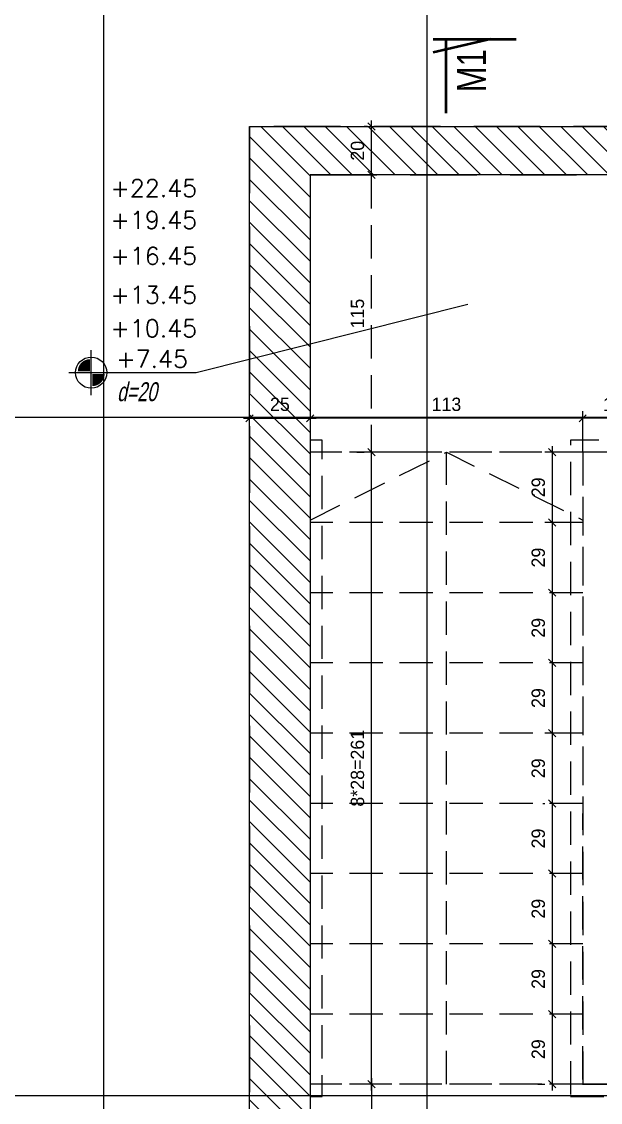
# Model space of a CAD drawing. Header units: inches. Extents: x -5298 to 11252, y 8210 to 22495.
# Drawn here: x 9945.5 to 10184.4, y 11790.5 to 12236.8 of the extents above; entities that cross this region are included whole.
import ezdxf
from ezdxf.enums import TextEntityAlignment as Align

# ---------------------------------------------------------------- set-up
doc = ezdxf.new("R2010")
doc.units = ezdxf.units.IN
doc.header["$LTSCALE"] = 55
doc.header["$MEASUREMENT"] = 0
doc.linetypes.add('DASHED2', pattern=[0.375, 0.25, -0.125])
doc.linetypes.add('HIDDEN', pattern=[0.375, 0.25, -0.125])
doc.layers.get('Defpoints').update_dxf_attribs({"color": 40})
for name, color, linetype in [('BEAM', 3, 'Continuous'), ('D7', 2, 'Continuous'), ('dim-50-v', 2, 'Continuous'), ('ENG_beton nifsak', 4, 'Continuous'), ('ENG_beton ole', 3, 'DASHED2'), ('HATCH', 8, 'Continuous'), ('otm', 3, 'Continuous'), ('V', 1, 'Continuous')]:
    doc.layers.add(name, color=color, linetype=linetype)
doc.layers.add('W', color=1, linetype='Continuous', lineweight=50)
doc.styles.add('AA', font='hebtxt', dxfattribs={"width": 0.8, "oblique": 8})
doc.styles.add('AD', font='oron')
doc.styles.add('HEBTXT', font='hebtxt-weld.shx')
doc.styles.add('ROMANS', font='romans')
doc.dimstyles.new('25', dxfattribs={"dimtxt": 5.5, "dimasz": 3, "dimexe": 3, "dimexo": 6, "dimgap": 3, "dimtad": 1, "dimdec": 0, "dimrnd": 0.5, "dimtxsty": 'HEBTXT', "dimblk1": 'OBLIQUE', "dimblk2": 'OBLIQUE', "dimsah": 1, "dimcen": 1, "dimdle": 2.5, "dimclre": 9, "dimclrt": 3, "dimazin": 3, "dimtfac": 1, "dimtdec": 0, "dimtix": 1, "dimtmove": 2, "dimatfit": 3, "dimldrblk": 'OBLIQUE'})

# ---------------------------------------------------------------- blocks, each defined once
blk = doc.blocks.new('_OBLIQUE')
at = {"color": 0, "linetype": 'ByBlock'}
blk.add_line((-0.5, -0.5), (0.5, 0.5), dxfattribs=at)
blk = doc.blocks.new('*D261')
at = {"layer": 'Defpoints', "color": 0, "linetype": 'Continuous', "transparency": 16777216}
for p in [(10089.9, 12058.99, 0), (10089.9, 12058.99), (10089.9, 11797.99, 0)]:
    blk.add_point(p, dxfattribs=at)
at = {"layer": 'dim-50-v', "color": 9, "linetype": 'Continuous', "lineweight": -2, "transparency": 16777216}
for p, q in [((10083.9, 12058.99), (10086.9, 12058.99)), ((10095.9, 11797.99), (10092.9, 11797.99))]:
    blk.add_line(p, q, dxfattribs=at)
at = {"layer": 'dim-50-v', "color": 0, "linetype": 'Continuous', "lineweight": -2, "transparency": 16777216}
blk.add_line((10089.9, 11795.49), (10089.9, 12061.49), dxfattribs=at)
at = {"layer": 'dim-50-v', "color": 0, "linetype": 'Continuous', "lineweight": -2, "transparency": 16777216, "xscale": 3, "yscale": 3, "zscale": 3}
for p, rotation in [((10089.9, 12058.99), 90), ((10089.9, 11797.99), 270)]:
    blk.add_blockref('_OBLIQUE', p, dxfattribs=dict(at, rotation=rotation))
at = {"layer": 'dim-50-v', "color": 3, "linetype": 'Continuous', "transparency": 16777216, "insert": (10084.15, 11928.49), "char_height": 5.5, "attachment_point": 5, "rotation": 90, "style": 'HEBTXT'}
blk.add_mtext('\\A1;8*28=261', dxfattribs=at)
blk = doc.blocks.new('*D262')
at = {"layer": 'Defpoints', "color": 0, "linetype": 'HIDDEN', "transparency": 16777216}
for p in [(10089.9, 12173.5), (10116.73, 12173.5, 0), (10115.79, 12058.99, 0)]:
    blk.add_point(p, dxfattribs=at)
at = {"layer": 'V', "color": 0, "linetype": 'HIDDEN', "lineweight": -2, "transparency": 16777216}
blk.add_line((10089.9, 12056.49), (10089.9, 12176), dxfattribs=at)
at = {"layer": 'V', "color": 9, "linetype": 'HIDDEN', "lineweight": -2, "transparency": 16777216}
for p, q in [((10110.73, 12173.5), (10086.9, 12173.5)), ((10109.79, 12058.99), (10086.9, 12058.99))]:
    blk.add_line(p, q, dxfattribs=at)
at = {"layer": 'V', "color": 0, "linetype": 'HIDDEN', "lineweight": -2, "transparency": 16777216, "xscale": 3, "yscale": 3, "zscale": 3}
for p, rotation in [((10089.9, 12173.5), 90), ((10089.9, 12058.99), 270)]:
    blk.add_blockref('_OBLIQUE', p, dxfattribs=dict(at, rotation=rotation))
at = {"layer": 'V', "color": 3, "linetype": 'HIDDEN', "transparency": 16777216, "insert": (10084.15, 12116.24), "char_height": 5.5, "attachment_point": 5, "rotation": 90, "style": 'HEBTXT'}
blk.add_mtext('\\A1;115', dxfattribs=at)
blk = doc.blocks.new('*D263')
at = {"layer": 'Defpoints', "color": 0, "linetype": 'Continuous', "transparency": 16777216}
for p in [(10089.9, 11797.99, 0), (10089.9, 11683.5), (10102.82, 11683.5, 0)]:
    blk.add_point(p, dxfattribs=at)
at = {"layer": 'dim-50-v', "color": 0, "linetype": 'Continuous', "lineweight": -2, "transparency": 16777216}
blk.add_line((10089.9, 11800.49), (10089.9, 11681), dxfattribs=at)
at = {"layer": 'dim-50-v', "color": 9, "linetype": 'Continuous', "lineweight": -2, "transparency": 16777216}
for p, q in [((10095.9, 11797.99), (10092.9, 11797.99)), ((10096.82, 11683.5), (10086.9, 11683.5))]:
    blk.add_line(p, q, dxfattribs=at)
at = {"layer": 'dim-50-v', "color": 0, "linetype": 'Continuous', "lineweight": -2, "transparency": 16777216, "xscale": 3, "yscale": 3, "zscale": 3}
for p, rotation in [((10089.9, 11797.99), 90), ((10089.9, 11683.5), 270)]:
    blk.add_blockref('_OBLIQUE', p, dxfattribs=dict(at, rotation=rotation))
at = {"layer": 'dim-50-v', "color": 3, "linetype": 'Continuous', "transparency": 16777216, "insert": (10084.15, 11740.74), "char_height": 5.5, "attachment_point": 5, "rotation": 90, "style": 'HEBTXT'}
blk.add_mtext('\\A1;115', dxfattribs=at)
blk = doc.blocks.new('*D266')
at = {"layer": 'Defpoints', "color": 0, "linetype": 'Continuous', "transparency": 16777216}
for p in [(10064.61, 12099.67, 0), (10064.61, 12072.99), (10039.61, 12052.99, 0)]:
    blk.add_point(p, dxfattribs=at)
at = {"layer": 'dim-50-v', "color": 9, "linetype": 'Continuous', "lineweight": -2, "transparency": 16777216}
for p, q in [((10064.61, 12093.67), (10064.61, 12069.99)), ((10039.61, 12058.99), (10039.61, 12075.99))]:
    blk.add_line(p, q, dxfattribs=at)
at = {"layer": 'dim-50-v', "color": 0, "linetype": 'Continuous', "lineweight": -2, "transparency": 16777216}
blk.add_line((10037.11, 12072.99), (10067.11, 12072.99), dxfattribs=at)
at = {"layer": 'dim-50-v', "color": 0, "linetype": 'Continuous', "lineweight": -2, "transparency": 16777216, "xscale": 3, "yscale": 3, "zscale": 3, "rotation": 180}
blk.add_blockref('_OBLIQUE', (10039.61, 12072.99), dxfattribs=at)
at = {"layer": 'dim-50-v', "color": 0, "linetype": 'Continuous', "lineweight": -2, "transparency": 16777216, "xscale": 3, "yscale": 3, "zscale": 3}
blk.add_blockref('_OBLIQUE', (10064.61, 12072.99), dxfattribs=at)
at = {"layer": 'dim-50-v', "color": 3, "linetype": 'Continuous', "transparency": 16777216, "insert": (10052.11, 12078.74), "char_height": 5.5, "attachment_point": 5, "style": 'HEBTXT'}
blk.add_mtext('\\A1;25', dxfattribs=at)
blk = doc.blocks.new('*D267')
at = {"layer": 'Defpoints', "color": 0, "linetype": 'Continuous', "transparency": 16777216}
for p in [(10177.11, 12072.99), (10177.11, 12053.33, 0), (10192.11, 12053.49, 0)]:
    blk.add_point(p, dxfattribs=at)
at = {"layer": 'dim-50-v', "color": 0, "linetype": 'Continuous', "lineweight": -2, "transparency": 16777216}
blk.add_line((10194.61, 12072.99), (10174.61, 12072.99), dxfattribs=at)
at = {"layer": 'dim-50-v', "color": 9, "linetype": 'Continuous', "lineweight": -2, "transparency": 16777216}
for p, q in [((10177.11, 12059.33), (10177.11, 12075.99)), ((10192.11, 12059.49), (10192.11, 12075.99))]:
    blk.add_line(p, q, dxfattribs=at)
at = {"layer": 'dim-50-v', "color": 0, "linetype": 'Continuous', "lineweight": -2, "transparency": 16777216, "xscale": 3, "yscale": 3, "zscale": 3, "rotation": 180}
blk.add_blockref('_OBLIQUE', (10177.11, 12072.99), dxfattribs=at)
at = {"layer": 'dim-50-v', "color": 0, "linetype": 'Continuous', "lineweight": -2, "transparency": 16777216, "xscale": 3, "yscale": 3, "zscale": 3}
blk.add_blockref('_OBLIQUE', (10192.11, 12072.99), dxfattribs=at)
at = {"layer": 'dim-50-v', "color": 3, "linetype": 'Continuous', "transparency": 16777216, "insert": (10189.54, 12078.74), "char_height": 5.5, "attachment_point": 5, "style": 'HEBTXT'}
blk.add_mtext('\\A1;15', dxfattribs=at)
blk = doc.blocks.new('*D268')
at = {"layer": 'Defpoints', "color": 0, "linetype": 'Continuous', "transparency": 16777216}
for p in [(10064.61, 12099.67, 0), (10064.61, 12072.99), (10177.11, 12053.33, 0)]:
    blk.add_point(p, dxfattribs=at)
at = {"layer": 'dim-50-v', "color": 9, "linetype": 'Continuous', "lineweight": -2, "transparency": 16777216}
for p, q in [((10064.61, 12093.67), (10064.61, 12069.99)), ((10177.11, 12059.33), (10177.11, 12075.99))]:
    blk.add_line(p, q, dxfattribs=at)
at = {"layer": 'dim-50-v', "color": 0, "linetype": 'Continuous', "lineweight": -2, "transparency": 16777216}
blk.add_line((10179.61, 12072.99), (10062.11, 12072.99), dxfattribs=at)
at = {"layer": 'dim-50-v', "color": 0, "linetype": 'Continuous', "lineweight": -2, "transparency": 16777216, "xscale": 3, "yscale": 3, "zscale": 3, "rotation": 180}
blk.add_blockref('_OBLIQUE', (10064.61, 12072.99), dxfattribs=at)
at = {"layer": 'dim-50-v', "color": 0, "linetype": 'Continuous', "lineweight": -2, "transparency": 16777216, "xscale": 3, "yscale": 3, "zscale": 3}
blk.add_blockref('_OBLIQUE', (10177.11, 12072.99), dxfattribs=at)
at = {"layer": 'dim-50-v', "color": 3, "linetype": 'Continuous', "transparency": 16777216, "insert": (10120.86, 12078.74), "char_height": 5.5, "attachment_point": 5, "style": 'HEBTXT'}
blk.add_mtext('\\A1;113', dxfattribs=at)
blk = doc.blocks.new('*D270')
at = {"layer": 'Defpoints', "color": 0, "linetype": 'Continuous', "transparency": 16777216}
for p in [(10089.9, 12193.49), (10094.27, 12193.49, 0), (10116.73, 12173.5, 0)]:
    blk.add_point(p, dxfattribs=at)
at = {"layer": 'dim-50-v', "color": 9, "linetype": 'Continuous', "lineweight": -2, "transparency": 16777216}
for p, q in [((10088.27, 12193.49), (10086.9, 12193.49)), ((10110.73, 12173.5), (10086.9, 12173.5))]:
    blk.add_line(p, q, dxfattribs=at)
at = {"layer": 'dim-50-v', "color": 0, "linetype": 'Continuous', "lineweight": -2, "transparency": 16777216}
blk.add_line((10089.9, 12171), (10089.9, 12195.99), dxfattribs=at)
at = {"layer": 'dim-50-v', "color": 0, "linetype": 'Continuous', "lineweight": -2, "transparency": 16777216, "xscale": 3, "yscale": 3, "zscale": 3}
for p, rotation in [((10089.9, 12193.49), 90), ((10089.9, 12173.5), 270)]:
    blk.add_blockref('_OBLIQUE', p, dxfattribs=dict(at, rotation=rotation))
at = {"layer": 'dim-50-v', "color": 3, "linetype": 'Continuous', "transparency": 16777216, "insert": (10084.15, 12183.49), "char_height": 5.5, "attachment_point": 5, "rotation": 90, "style": 'HEBTXT'}
blk.add_mtext('\\A1;20', dxfattribs=at)
blk = doc.blocks.new('PL')
at = {"linetype": 'ByBlock'}
for p, q in [((0, -0.258), (0, 0.258)), ((-0.258, 0), (1.204, 0))]:
    blk.add_line(p, q, dxfattribs=at)
at = {"color": 4, "const_width": 0.14}
for points in [[(-0.014, 0.084, 0.414214), (-0.084, 0.014, 1)], [(0.014, -0.084, 0.414214), (0.084, -0.014, 1)]]:
    blk.add_lwpolyline(points, format="xyb", dxfattribs=at)
at = {"linetype": 'ByBlock'}
blk.add_circle((0, 0), 0.179, dxfattribs=at)
at = {"style": 'ROMANS'}
blk.add_attdef('LEVEL', text='', height=0.2, dxfattribs=at).set_placement((0.698, 0.157), align=Align.MIDDLE)
blk = doc.blocks.new('*D1723')
at = {"layer": 'Defpoints', "color": 0, "linetype": 'Continuous', "transparency": 16777216}
for p in [(10172.97, 12058.99, 0), (10164.55, 12029.99), (10172.97, 12029.99, 0)]:
    blk.add_point(p, dxfattribs=at)
at = {"layer": 'dim-50-v', "color": 9, "linetype": 'Continuous', "lineweight": -2, "transparency": 16777216}
for p, q in [((10166.97, 12058.99), (10161.55, 12058.99)), ((10166.97, 12029.99), (10161.55, 12029.99))]:
    blk.add_line(p, q, dxfattribs=at)
at = {"layer": 'dim-50-v', "color": 0, "linetype": 'Continuous', "lineweight": -2, "transparency": 16777216}
blk.add_line((10164.55, 12061.49), (10164.55, 12027.49), dxfattribs=at)
at = {"layer": 'dim-50-v', "color": 0, "linetype": 'Continuous', "lineweight": -2, "transparency": 16777216, "xscale": 3, "yscale": 3, "zscale": 3}
for p, rotation in [((10164.55, 12058.99), 90), ((10164.55, 12029.99), 270)]:
    blk.add_blockref('_OBLIQUE', p, dxfattribs=dict(at, rotation=rotation))
at = {"layer": 'dim-50-v', "color": 3, "linetype": 'Continuous', "transparency": 16777216, "insert": (10158.8, 12044.49), "char_height": 5.5, "attachment_point": 5, "rotation": 90, "style": 'HEBTXT'}
blk.add_mtext('\\A1;29', dxfattribs=at)
blk = doc.blocks.new('*D1724')
at = {"layer": 'Defpoints', "color": 0, "linetype": 'Continuous', "transparency": 16777216}
for p in [(10172.97, 12029.99, 0), (10164.55, 12000.99, 0), (10164.55, 12000.99)]:
    blk.add_point(p, dxfattribs=at)
at = {"layer": 'dim-50-v', "color": 0, "linetype": 'Continuous', "lineweight": -2, "transparency": 16777216}
blk.add_line((10164.55, 12032.49), (10164.55, 11998.49), dxfattribs=at)
at = {"layer": 'dim-50-v', "color": 9, "linetype": 'Continuous', "lineweight": -2, "transparency": 16777216}
for p, q in [((10166.97, 12029.99), (10161.55, 12029.99)), ((10170.55, 12000.99), (10167.55, 12000.99))]:
    blk.add_line(p, q, dxfattribs=at)
at = {"layer": 'dim-50-v', "color": 0, "linetype": 'Continuous', "lineweight": -2, "transparency": 16777216, "xscale": 3, "yscale": 3, "zscale": 3}
for p, rotation in [((10164.55, 12029.99), 90), ((10164.55, 12000.99), 270)]:
    blk.add_blockref('_OBLIQUE', p, dxfattribs=dict(at, rotation=rotation))
at = {"layer": 'dim-50-v', "color": 3, "linetype": 'Continuous', "transparency": 16777216, "insert": (10158.8, 12015.49), "char_height": 5.5, "attachment_point": 5, "rotation": 90, "style": 'HEBTXT'}
blk.add_mtext('\\A1;29', dxfattribs=at)
blk = doc.blocks.new('*D1725')
at = {"layer": 'Defpoints', "color": 0, "linetype": 'Continuous', "transparency": 16777216}
for p in [(10164.55, 12000.99, 0), (10164.55, 11971.99, 0), (10164.55, 11971.99)]:
    blk.add_point(p, dxfattribs=at)
at = {"layer": 'dim-50-v', "color": 0, "linetype": 'Continuous', "lineweight": -2, "transparency": 16777216}
blk.add_line((10164.55, 12003.49), (10164.55, 11969.49), dxfattribs=at)
at = {"layer": 'dim-50-v', "color": 9, "linetype": 'Continuous', "lineweight": -2, "transparency": 16777216}
for p, q in [((10170.55, 12000.99), (10167.55, 12000.99)), ((10170.55, 11971.99), (10167.55, 11971.99))]:
    blk.add_line(p, q, dxfattribs=at)
at = {"layer": 'dim-50-v', "color": 0, "linetype": 'Continuous', "lineweight": -2, "transparency": 16777216, "xscale": 3, "yscale": 3, "zscale": 3}
for p, rotation in [((10164.55, 12000.99), 90), ((10164.55, 11971.99), 270)]:
    blk.add_blockref('_OBLIQUE', p, dxfattribs=dict(at, rotation=rotation))
at = {"layer": 'dim-50-v', "color": 3, "linetype": 'Continuous', "transparency": 16777216, "insert": (10158.8, 11986.49), "char_height": 5.5, "attachment_point": 5, "rotation": 90, "style": 'HEBTXT'}
blk.add_mtext('\\A1;29', dxfattribs=at)
blk = doc.blocks.new('*D1726')
at = {"layer": 'Defpoints', "color": 0, "linetype": 'Continuous', "transparency": 16777216}
for p in [(10164.55, 11971.99, 0), (10164.55, 11942.99), (10169.43, 11942.99, 0)]:
    blk.add_point(p, dxfattribs=at)
at = {"layer": 'dim-50-v', "color": 0, "linetype": 'Continuous', "lineweight": -2, "transparency": 16777216}
blk.add_line((10164.55, 11974.49), (10164.55, 11940.49), dxfattribs=at)
at = {"layer": 'dim-50-v', "color": 9, "linetype": 'Continuous', "lineweight": -2, "transparency": 16777216}
for p, q in [((10170.55, 11971.99), (10167.55, 11971.99)), ((10163.43, 11942.99), (10161.55, 11942.99))]:
    blk.add_line(p, q, dxfattribs=at)
at = {"layer": 'dim-50-v', "color": 0, "linetype": 'Continuous', "lineweight": -2, "transparency": 16777216, "xscale": 3, "yscale": 3, "zscale": 3}
for p, rotation in [((10164.55, 11971.99), 90), ((10164.55, 11942.99), 270)]:
    blk.add_blockref('_OBLIQUE', p, dxfattribs=dict(at, rotation=rotation))
at = {"layer": 'dim-50-v', "color": 3, "linetype": 'Continuous', "transparency": 16777216, "insert": (10158.8, 11957.49), "char_height": 5.5, "attachment_point": 5, "rotation": 90, "style": 'HEBTXT'}
blk.add_mtext('\\A1;29', dxfattribs=at)
blk = doc.blocks.new('*D1727')
at = {"layer": 'Defpoints', "color": 0, "linetype": 'Continuous', "transparency": 16777216}
for p in [(10169.43, 11942.99, 0), (10164.55, 11913.99), (10166.69, 11913.99, 0)]:
    blk.add_point(p, dxfattribs=at)
at = {"layer": 'dim-50-v', "color": 9, "linetype": 'Continuous', "lineweight": -2, "transparency": 16777216}
for p, q in [((10163.43, 11942.99), (10161.55, 11942.99)), ((10160.69, 11913.99), (10161.55, 11913.99))]:
    blk.add_line(p, q, dxfattribs=at)
at = {"layer": 'dim-50-v', "color": 0, "linetype": 'Continuous', "lineweight": -2, "transparency": 16777216}
blk.add_line((10164.55, 11945.49), (10164.55, 11911.49), dxfattribs=at)
at = {"layer": 'dim-50-v', "color": 0, "linetype": 'Continuous', "lineweight": -2, "transparency": 16777216, "xscale": 3, "yscale": 3, "zscale": 3}
for p, rotation in [((10164.55, 11942.99), 90), ((10164.55, 11913.99), 270)]:
    blk.add_blockref('_OBLIQUE', p, dxfattribs=dict(at, rotation=rotation))
at = {"layer": 'dim-50-v', "color": 3, "linetype": 'Continuous', "transparency": 16777216, "insert": (10158.8, 11928.49), "char_height": 5.5, "attachment_point": 5, "rotation": 90, "style": 'HEBTXT'}
blk.add_mtext('\\A1;29', dxfattribs=at)
blk = doc.blocks.new('*D1728')
at = {"layer": 'Defpoints', "color": 0, "linetype": 'Continuous', "transparency": 16777216}
for p in [(10166.69, 11913.99, 0), (10164.55, 11884.99, 0), (10164.55, 11884.99)]:
    blk.add_point(p, dxfattribs=at)
at = {"layer": 'dim-50-v', "color": 0, "linetype": 'Continuous', "lineweight": -2, "transparency": 16777216}
blk.add_line((10164.55, 11916.49), (10164.55, 11882.49), dxfattribs=at)
at = {"layer": 'dim-50-v', "color": 9, "linetype": 'Continuous', "lineweight": -2, "transparency": 16777216}
for p, q in [((10160.69, 11913.99), (10161.55, 11913.99)), ((10170.55, 11884.99), (10167.55, 11884.99))]:
    blk.add_line(p, q, dxfattribs=at)
at = {"layer": 'dim-50-v', "color": 0, "linetype": 'Continuous', "lineweight": -2, "transparency": 16777216, "xscale": 3, "yscale": 3, "zscale": 3}
for p, rotation in [((10164.55, 11913.99), 90), ((10164.55, 11884.99), 270)]:
    blk.add_blockref('_OBLIQUE', p, dxfattribs=dict(at, rotation=rotation))
at = {"layer": 'dim-50-v', "color": 3, "linetype": 'Continuous', "transparency": 16777216, "insert": (10158.8, 11899.49), "char_height": 5.5, "attachment_point": 5, "rotation": 90, "style": 'HEBTXT'}
blk.add_mtext('\\A1;29', dxfattribs=at)
blk = doc.blocks.new('*D1729')
at = {"layer": 'Defpoints', "color": 0, "linetype": 'Continuous', "transparency": 16777216}
for p in [(10164.55, 11884.99, 0), (10164.55, 11855.99, 0), (10164.55, 11855.99)]:
    blk.add_point(p, dxfattribs=at)
at = {"layer": 'dim-50-v', "color": 0, "linetype": 'Continuous', "lineweight": -2, "transparency": 16777216}
blk.add_line((10164.55, 11887.49), (10164.55, 11853.49), dxfattribs=at)
at = {"layer": 'dim-50-v', "color": 9, "linetype": 'Continuous', "lineweight": -2, "transparency": 16777216}
for p, q in [((10170.55, 11884.99), (10167.55, 11884.99)), ((10170.55, 11855.99), (10167.55, 11855.99))]:
    blk.add_line(p, q, dxfattribs=at)
at = {"layer": 'dim-50-v', "color": 0, "linetype": 'Continuous', "lineweight": -2, "transparency": 16777216, "xscale": 3, "yscale": 3, "zscale": 3}
for p, rotation in [((10164.55, 11884.99), 90), ((10164.55, 11855.99), 270)]:
    blk.add_blockref('_OBLIQUE', p, dxfattribs=dict(at, rotation=rotation))
at = {"layer": 'dim-50-v', "color": 3, "linetype": 'Continuous', "transparency": 16777216, "insert": (10158.8, 11870.49), "char_height": 5.5, "attachment_point": 5, "rotation": 90, "style": 'HEBTXT'}
blk.add_mtext('\\A1;29', dxfattribs=at)
blk = doc.blocks.new('*D1730')
at = {"layer": 'Defpoints', "color": 0, "linetype": 'Continuous', "transparency": 16777216}
for p in [(10164.55, 11855.99, 0), (10164.55, 11826.99, 0), (10164.55, 11826.99)]:
    blk.add_point(p, dxfattribs=at)
at = {"layer": 'dim-50-v', "color": 0, "linetype": 'Continuous', "lineweight": -2, "transparency": 16777216}
blk.add_line((10164.55, 11858.49), (10164.55, 11824.49), dxfattribs=at)
at = {"layer": 'dim-50-v', "color": 9, "linetype": 'Continuous', "lineweight": -2, "transparency": 16777216}
for p, q in [((10170.55, 11855.99), (10167.55, 11855.99)), ((10170.55, 11826.99), (10167.55, 11826.99))]:
    blk.add_line(p, q, dxfattribs=at)
at = {"layer": 'dim-50-v', "color": 0, "linetype": 'Continuous', "lineweight": -2, "transparency": 16777216, "xscale": 3, "yscale": 3, "zscale": 3}
for p, rotation in [((10164.55, 11855.99), 90), ((10164.55, 11826.99), 270)]:
    blk.add_blockref('_OBLIQUE', p, dxfattribs=dict(at, rotation=rotation))
at = {"layer": 'dim-50-v', "color": 3, "linetype": 'Continuous', "transparency": 16777216, "insert": (10158.8, 11841.49), "char_height": 5.5, "attachment_point": 5, "rotation": 90, "style": 'HEBTXT'}
blk.add_mtext('\\A1;29', dxfattribs=at)
blk = doc.blocks.new('*D1731')
at = {"layer": 'Defpoints', "color": 0, "linetype": 'Continuous', "transparency": 16777216}
for p in [(10164.55, 11826.99, 0), (10164.55, 11797.99, 0), (10164.55, 11797.99)]:
    blk.add_point(p, dxfattribs=at)
at = {"layer": 'dim-50-v', "color": 0, "linetype": 'Continuous', "lineweight": -2, "transparency": 16777216}
blk.add_line((10164.55, 11829.49), (10164.55, 11795.49), dxfattribs=at)
at = {"layer": 'dim-50-v', "color": 9, "linetype": 'Continuous', "lineweight": -2, "transparency": 16777216}
for p, q in [((10170.55, 11826.99), (10167.55, 11826.99)), ((10158.55, 11797.99), (10161.55, 11797.99))]:
    blk.add_line(p, q, dxfattribs=at)
at = {"layer": 'dim-50-v', "color": 0, "linetype": 'Continuous', "lineweight": -2, "transparency": 16777216, "xscale": 3, "yscale": 3, "zscale": 3}
for p, rotation in [((10164.55, 11826.99), 90), ((10164.55, 11797.99), 270)]:
    blk.add_blockref('_OBLIQUE', p, dxfattribs=dict(at, rotation=rotation))
at = {"layer": 'dim-50-v', "color": 3, "linetype": 'Continuous', "transparency": 16777216, "insert": (10158.8, 11812.49), "char_height": 5.5, "attachment_point": 5, "rotation": 90, "style": 'HEBTXT'}
blk.add_mtext('\\A1;29', dxfattribs=at)

msp = doc.modelspace()

# ---------------------------------------------------------------- hatches: boundary and pattern name
at = {"layer": 'HATCH', "linetype": 'Continuous', "transparency": 33554687}
h = msp.add_hatch(dxfattribs=at)
h.set_pattern_fill('ANSI31', color=256, scale=50, angle=450)
h.set_pattern_definition([(135, (-1177.5515, 98.4975), (-4.4194174, -4.4194174), [])])
h.paths.add_polyline_path([(10324.61, 12193.494), (10039.61, 12193.494), (10039.61, 11663.494), (10324.61, 11663.494), (10324.61, 12073.493), (10304.614, 12073.494), (10304.613, 12026.994), (10305.581, 12026.994), (10304.611, 11794.094), (10304.61, 11683.494), (10064.61, 11683.494), (10064.61, 12173.494), (10304.61, 12173.494), (10304.61, 12163.494), (10324.61, 12163.494)])

# ---------------------------------------------------------------- linework, layer by layer
at = {"layer": 'BEAM', "color": 5}
for p, q in [((9979.365, 11513.244), (9979.365, 18236.017)), ((10112.859, 11513.244), (10112.859, 18236.017)), ((7576.475, 12073.475), (10780.328, 12073.475)), ((7576.475, 11793.359), (10780.328, 11793.359))]:
    msp.add_line(p, q, dxfattribs=at)
at = {"layer": 'BEAM', "color": 2, "linetype": 'Continuous', "elevation": 0}
msp.add_lwpolyline([(10017.591, 12091.859), (10129.653, 12120.179)], dxfattribs=at)
at = {"layer": 'ENG_beton nifsak', "ltscale": 5, "elevation": 0}
msp.add_lwpolyline([(10324.61, 12163.494), (10304.61, 12163.494), (10304.61, 12173.494), (10064.61, 12173.494), (10064.61, 11683.494), (10304.61, 11683.494), (10304.614, 12073.494), (10324.61, 12073.493), (10324.61, 11663.494), (10039.61, 11663.494), (10039.61, 12193.494), (10324.61, 12193.494)], close=True, dxfattribs=at)
at = {"layer": 'ENG_beton ole', "ltscale": 2}
for p, q in [((10324.61, 12193.494, 0), (10039.61, 12193.494, 0)), ((10039.61, 12193.494, 0), (10039.61, 11663.494, 0)), ((10064.61, 12173.494, 0), (10304.61, 12173.494, 0)), ((10064.61, 12173.494, 0), (10064.61, 11683.494, 0)), ((10064.61, 12173.494, 0), (10064.61, 11683.494, 0)), ((10304.61, 12173.494, 0), (10064.61, 12173.494, 0))]:
    msp.add_line(p, q, dxfattribs=at)
at = {"layer": 'V', "linetype": 'HIDDEN'}
for p, q in [((10304.61, 12058.994, 0), (10064.61, 12058.994, 0)), ((10177.11, 12058.994, 0), (10177.11, 11797.994, 0)), ((10192.11, 12058.994, 0), (10177.11, 12058.994, 0)), ((10304.61, 11797.994, 0), (10064.61, 11797.994, 0)), ((10192.11, 11797.994, 0), (10177.11, 11797.994, 0))]:
    msp.add_line(p, q, dxfattribs=at)
at = {"layer": 'V', "linetype": 'HIDDEN', "elevation": 0, "flags": 128}
for points in [[(10064.61, 11792.994), (10069.61, 11792.994), (10069.61, 12063.994), (10064.61, 12063.994)], [(10172.106, 11792.996), (10197.106, 11792.996), (10197.11, 12063.994), (10172.11, 12063.994)], [(10177.106, 11797.996), (10192.106, 11797.996), (10192.11, 12058.994), (10177.11, 12058.994)]]:
    msp.add_lwpolyline(points, close=True, dxfattribs=at)
for points in [[(10177.11, 12058.994), (10064.61, 12058.994)], [(10177.11, 12058.994), (10064.61, 12058.994)], [(10064.61, 12030.994), (10120.86, 12058.994), (10177.11, 12030.994)], [(10120.86, 11797.994), (10120.86, 12058.994)], [(10177.11, 12029.994), (10064.61, 12029.994)], [(10177.11, 12000.994), (10064.61, 12000.994)], [(10177.11, 11971.994), (10064.61, 11971.994)], [(10177.11, 11942.994), (10064.61, 11942.994)], [(10177.11, 11913.994), (10064.61, 11913.994)], [(10177.11, 11884.994), (10064.61, 11884.994)], [(10177.11, 11855.994), (10064.61, 11855.994)], [(10177.11, 11826.994), (10064.61, 11826.994)], [(10177.11, 11797.994), (10064.61, 11797.994)], [(10177.11, 11797.994), (10064.61, 11797.994)]]:
    msp.add_lwpolyline(points, dxfattribs=at)
at = {"layer": 'W'}
for p, q in [((10138.997, 12229.619, 0), (10115.325, 12224.025, 0)), ((10115.325, 12229.619, 0), (10138.997, 12229.619, 0))]:
    msp.add_line(p, q, dxfattribs=at)
at = {"layer": 'W', "elevation": 0}
msp.add_lwpolyline([(10120.736, 12198.949), (10120.736, 12229.619), (10149.703, 12229.619)], dxfattribs=at)

# ---------------------------------------------------------------- block references
at = {"layer": 'D7', "xscale": 36, "yscale": 36, "zscale": 36}
msp.add_blockref('PL', (9974.234, 12091.859, 0), dxfattribs=at).add_auto_attribs({'LEVEL': '+7.45'})

# ---------------------------------------------------------------- texts
at = {"layer": 'D7', "style": 'AA', "oblique": 12, "width": 0.7}
msp.add_text('d=20', height=7.8, dxfattribs=at).set_placement((9984.893, 12080.072, 0))
at = {"layer": 'otm', "color": 1, "style": 'ROMANS'}
for s, p in [('+22.45', (9982.147, 12164.431, 0)), ('+19.45', (9982.147, 12151.295, 0)), ('+16.45', (9982.147, 12136.455, 0)), ('+13.45', (9982.147, 12120.4, 0)), ('+10.45', (9982.147, 12106.534, 0))]:
    msp.add_text(s, height=7.2, dxfattribs=at).set_placement(p)
at = {"layer": 'W', "style": 'AD', "width": 0.8}
msp.add_text('M1', height=11.9529, rotation=90, dxfattribs=at).set_placement((10137.214, 12207.642, 0))

# ---------------------------------------------------------------- dimensions: what is measured, and where the dimension line sits
at = {"layer": 'dim-50-v', "linetype": 'Continuous'}
for base, p1, p2, angle, picture, middle in [((10089.899, 12193.493, 0), (10116.729, 12173.496, 0), (10094.275, 12193.493, 0), 90, '*D270', (10084.149, 12183.495, 0)), ((10064.61, 12072.989, 0), (10039.61, 12052.989, 0), (10064.61, 12099.67, 0), 180, '*D266', (10052.11, 12078.739, 0)), ((10064.61, 12072.989, 0), (10177.115, 12053.33, 0), (10064.61, 12099.67, 0), 180, '*D268', (10120.862, 12078.739, 0)), ((10164.549, 12029.991, 0), (10172.972, 12058.991, 0), (10172.972, 12029.991, 0), 90, '*D1723', (10158.799, 12044.491, 0)), ((10164.549, 12000.991, 0), (10172.972, 12029.991, 0), (10164.549, 12000.991, 0), 90, '*D1724', (10158.799, 12015.491, 0)), ((10164.549, 11971.991, 0), (10164.549, 12000.991, 0), (10164.549, 11971.991, 0), 90, '*D1725', (10158.799, 11986.491, 0)), ((10164.549, 11942.991, 0), (10164.549, 11971.991, 0), (10169.434, 11942.991, 0), 90, '*D1726', (10158.799, 11957.491, 0)), ((10164.549, 11913.991, 0), (10169.434, 11942.991, 0), (10166.694, 11913.991, 0), 90, '*D1727', (10158.799, 11928.491, 0)), ((10164.549, 11884.991, 0), (10166.694, 11913.991, 0), (10164.549, 11884.991, 0), 90, '*D1728', (10158.799, 11899.491, 0)), ((10164.549, 11855.991, 0), (10164.549, 11884.991, 0), (10164.549, 11855.991, 0), 90, '*D1729', (10158.799, 11870.491, 0)), ((10164.549, 11826.991, 0), (10164.549, 11855.991, 0), (10164.549, 11826.991, 0), 90, '*D1730', (10158.799, 11841.491, 0)), ((10164.549, 11797.991, 0), (10164.549, 11826.991, 0), (10164.549, 11797.991, 0), 90, '*D1731', (10158.799, 11812.491, 0)), ((10089.899, 11683.496, 0), (10089.899, 11797.994, 0), (10102.82, 11683.496, 0), 90, '*D263', (10084.149, 11740.745, 0))]:
    dim = msp.add_linear_dim(base=base, p1=p1, p2=p2, angle=angle, dimstyle='25', dxfattribs=at)
    dim.commit()
    dim.dimension.update_dxf_attribs({"geometry": picture, "text_midpoint": middle})
dim = msp.add_linear_dim(base=(10177.115, 12072.989, 0), p1=(10192.115, 12053.494, 0), p2=(10177.115, 12053.33, 0), angle=180, dimstyle='25', dxfattribs=at)
dim.commit()
dim.dimension.update_dxf_attribs({"geometry": '*D267', "text_midpoint": (10189.538, 12078.739, 0), "dimtype": 160})
dim = msp.add_linear_dim(base=(10089.899, 12058.994, 0), p1=(10089.899, 11797.994, 0), p2=(10089.899, 12058.994, 0), angle=90, text='8*28=<>', dimstyle='25', dxfattribs=at)
dim.commit()
dim.dimension.update_dxf_attribs({"geometry": '*D261', "text_midpoint": (10084.149, 11928.494, 0)})
at = {"layer": 'V', "linetype": 'HIDDEN'}
dim = msp.add_linear_dim(base=(10089.899, 12173.496, 0), p1=(10115.789, 12058.994, 0), p2=(10116.729, 12173.496, 0), angle=90, dimstyle='25', dxfattribs=at)
dim.commit()
dim.dimension.update_dxf_attribs({"geometry": '*D262', "text_midpoint": (10084.149, 12116.245, 0)})

doc.saveas('drawing.dxf')
